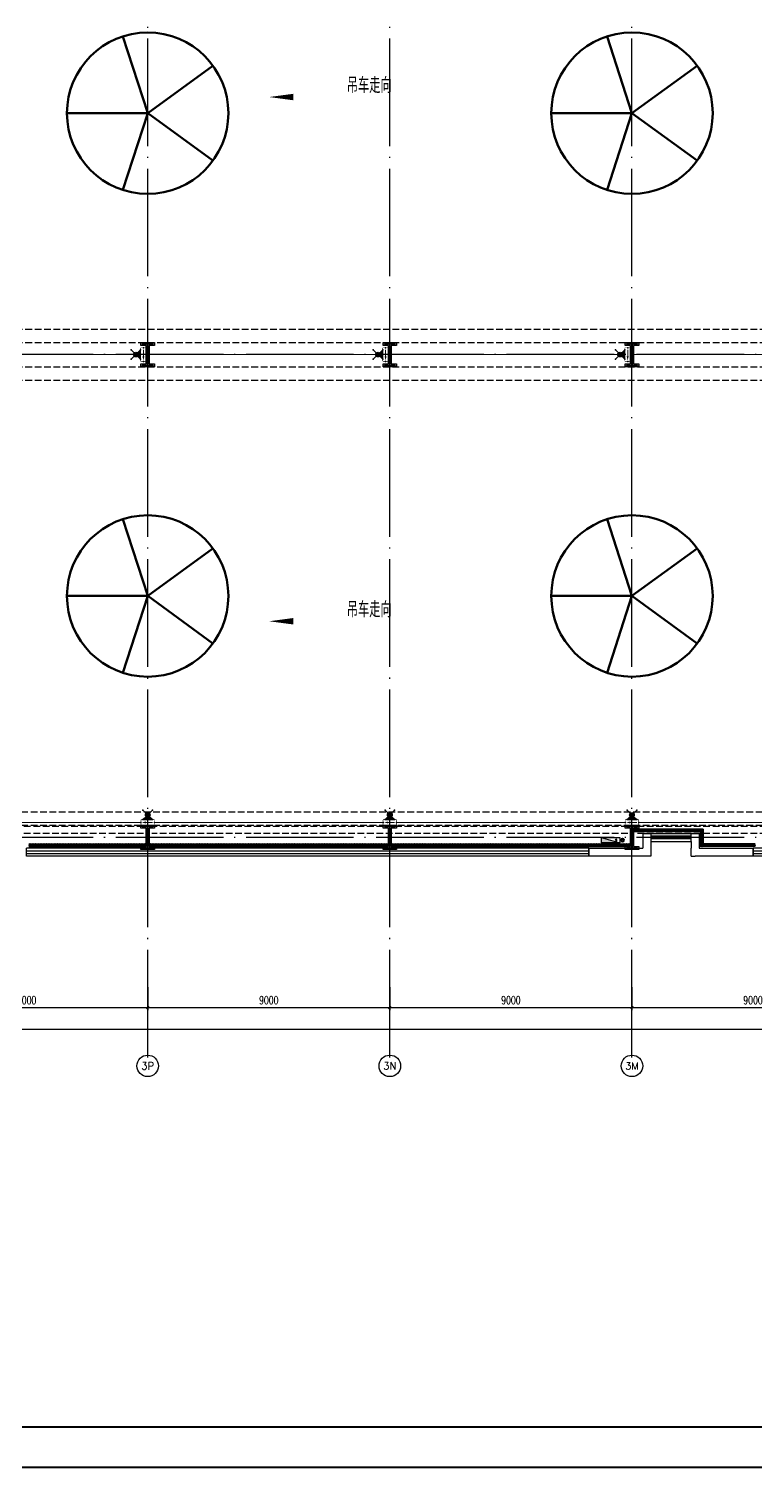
# Model space of a CAD drawing. Extents: x -1396510 to 1250330, y -1892470 to 1623980.
# Drawn here: x 397946 to 424946, y -1383327 to -1329811 of the extents above; entities that cross this region are included whole.
import ezdxf
from ezdxf.enums import TextEntityAlignment as Align

# ---------------------------------------------------------------- set-up
doc = ezdxf.new("R2010")
doc.units = 0
doc.header["$LTSCALE"] = 1000
doc.header["$MEASUREMENT"] = 0
doc.linetypes.add('DASH', pattern=[0.35, 0.25, -0.1])
doc.linetypes.add('DOTE', pattern=[2.42, 2, -0.2, 0.02, -0.2])
doc.layers.get('Defpoints').update_dxf_attribs({"color": 210})
for name, color, linetype in [('0-cxFrame', 155, 'Continuous'), ('A-AXIS-D', 1, 'Continuous'), ('A-AXIS-DOTE', 14, 'DOTE'), ('A-HATCH-2', 251, 'Continuous'), ('A-HRAIL', 173, 'Continuous'), ('A-LIN-V', 9, 'Continuous'), ('A-SFCE', 30, 'Continuous'), ('A-WINDOW', 140, 'Continuous'), ('AS-COLN', 6, 'Continuous'), ('AS-WALL', 40, 'Continuous'), ('EQUIP-应急', 3, 'Continuous'), ('EQUIP-照明', 3, 'Continuous'), ('SB_ZF消火栓', 10, 'Continuous'), ('SB_ZF消火栓M', 10, 'Continuous'), ('WIRE-照明', 1, 'Continuous'), ('建-窗', 4, 'Continuous'), ('建-箭头', 3, 'Continuous')]:
    doc.layers.add(name, color=color, linetype=linetype)
doc.layers.add('0-cxText', color=131, linetype='Continuous', lineweight=25)
doc.layers.add('LG-ZF消防', color=1, linetype='Continuous', lineweight=60)
doc.layers.add('A-云线2', color=3, linetype='Continuous', plot=False)
doc.styles.add('_TCH_AXIS', font='COMPLEX', dxfattribs={"bigfont": 'GBCBIG'})
doc.styles.add('_TCH_DIM_T3', font='SIMPLEX', dxfattribs={"width": 0.705882, "bigfont": 'GBCBIG'})
doc.styles.add('_TEL_DIM', font='SIMPLEX', dxfattribs={"width": 0.8, "height": 3.5, "bigfont": 'HZTXT'})
doc.styles.add('A-STANDARD', font='SIMPLEX', dxfattribs={"bigfont": 'GBCBIG'})
doc.styles.add('cx_tuming', font='simhei.ttf')
doc.styles.add('cx_tuqian1', font='')
doc.styles.add('黑体', font='simhei.ttf', dxfattribs={"height": 12})
doc.styles.get('cx_tuqian1').set_extended_font_data('SimSun')
doc.dimstyles.new('_TCH_ARCH&&100', dxfattribs={"dimtxt": 297.5, "dimasz": 100, "dimexe": 100, "dimexo": 100, "dimgap": 126.25, "dimtad": 1, "dimdec": 0, "dimzin": 0, "dimdsep": 46, "dimtxsty": '_TCH_DIM_T3', "dimblk": 'ARCHTICK', "dimcen": 0.09, "dimclrt": 7, "dimazin": 2, "dimtfac": 1, "dimtdec": 0, "dimtix": 1, "dimtmove": 2, "dimatfit": 3, "dimfxl": 0, "dimtolj": 1, "dimtzin": 0, "dimarcsym": 0})

# ---------------------------------------------------------------- blocks, each defined once
blk = doc.blocks.new('WINDOW2DLIB$DYNSTYLE$00000005')
at = {"color": 0}
for points in [[(-0.5, 0.5), (-0.5, -0.5)], [(-0.5, 0.5), (0.5, 0.5)], [(0.5, -0.5), (0.5, 0.5)], [(0.5, 0.1667), (-0.5, 0.1667)], [(0.5, -0.1667), (-0.5, -0.1667)], [(-0.5, -0.5), (0.5, -0.5)]]:
    blk.add_lwpolyline(points, dxfattribs=at)
blk = doc.blocks.new('42343243')
at = {"layer": 'AS-WALL'}
for p, q in [((-227154, 1223170), (-229454, 1223170)), ((-229454, 1223170), (-229454, 1222870)), ((-229454, 1222870), (-227454, 1222870)), ((-227454, 1222320), (-227454, 1222870)), ((-227154, 1222620), (-227154, 1223170)), ((-225654, 1223170), (-225504, 1223170)), ((-225654, 1223170), (-225654, 1222870)), ((-225654, 1222870), (-225654, 1222870)), ((-225654, 1222620), (-225654, 1222870)), ((-223354, 1223170), (-225504, 1223170)), ((-225354, 1222320), (-225354, 1222870)), ((-225354, 1222870), (-223354, 1222870)), ((-223354, 1222870), (-223354, 1223170)), ((-227454, 1222320), (-227154, 1222320)), ((-227154, 1222320), (-227154, 1222620)), ((-225654, 1222620), (-225654, 1222320)), ((-225654, 1222320), (-225354, 1222320))]:
    blk.add_line(p, q, dxfattribs=at)
at = {"layer": '建-窗', "zscale": 300}
for p, xscale, yscale, rotation in [((-239904, 1223020), -20900, -300, 359.9999999994902), ((-217004, 1223020), -12700, -300, 359.999999999664), ((-226404, 1222470), -1500, 300, 179.9999999999555)]:
    blk.add_blockref('WINDOW2DLIB$DYNSTYLE$00000005', p, dxfattribs=dict(at, xscale=xscale, yscale=yscale, rotation=rotation))
blk = doc.blocks.new('4324324')
at = {"layer": 'A-HATCH-2', "color": 8, "linetype": 'DASH'}
for p, q in [((-313054, 567820), (-128854, 567820)), ((-313054, 567320), (-128854, 567320)), ((-313054, 566420), (-128854, 566420)), ((-313054, 565920), (-128854, 565920)), ((-312854, 549870), (-138054, 549870)), ((-312854, 549370), (-138054, 549370))]:
    blk.add_line(p, q, dxfattribs=at)
blk = doc.blocks.new('w4324324')
at = {"layer": 'A-HATCH-2', "color": 0, "lineweight": 60}
for q in [(-1694760, 686605), (-1697614, 684532), (-1691907, 684532), (-1696524, 681178), (-1692997, 681178)]:
    blk.add_line((-1694760, 683605), q, dxfattribs=at)
blk.add_circle((-1694760, 683605), 3000, dxfattribs=at)
blk = doc.blocks.new('342343')
at = {"layer": 'A-LIN-V', "color": 8}
for p in [(1030710, 45556), (1048660, 45556), (1030710, 27556), (1048660, 27556)]:
    blk.add_blockref('w4324324', p, dxfattribs=at)
blk = doc.blocks.new('w42343243')
at = {"layer": 'A-HATCH-2', "color": 8}
blk.add_lwpolyline([(-165104, 621070), (-164604, 621070), (-164604, 620958), (-164800, 620958), (-164800, 620282), (-164604, 620282), (-164604, 620170), (-165104, 620170), (-165104, 620282), (-164908, 620282), (-164908, 620958), (-165104, 620958)], close=True, dxfattribs=at)
at = {"layer": 'AS-COLN', "color": 3}
blk.add_lwpolyline([(-165054, 621020), (-164654, 621020), (-164654, 621008), (-164850, 621008), (-164850, 620232), (-164654, 620232), (-164654, 620220), (-165054, 620220), (-165054, 620232), (-164858, 620232), (-164858, 621008), (-165054, 621008)], close=True, dxfattribs=at)
blk = doc.blocks.new('42343')
at = {"layer": 'A-WINDOW'}
for p in [(-81000, -53750), (-72000, -53750), (-63000, -53750), (-81000, -71700), (-72000, -71700), (-63000, -71700)]:
    blk.add_blockref('w42343243', p, dxfattribs=at)
blk = doc.blocks.new('A$C5D961328')
at = {"layer": 'SB_ZF消火栓'}
blk.add_hatch(color=256, dxfattribs=at).paths.add_polyline_path([(0, 40), (700, 40), (700, 240)])
for p, q in [((700, 240), (0, 240)), ((0, 240), (0, 40)), ((700, 240), (0, 40)), ((0, 40), (700, 40)), ((700, 240), (700, 40))]:
    blk.add_line(p, q, dxfattribs=at)
at = {"layer": 'SB_ZF消火栓', "color": 1}
blk.add_circle((140, 140), 32.5, dxfattribs=at)
blk = doc.blocks.new('we42342343234')
at = {"layer": 'LG-ZF消防'}
blk.add_circle((-228204, 548820), 50, dxfattribs=at)
at = {"layer": 'SB_ZF消火栓M', "xscale": -1}
blk.add_blockref('A$C5D961328', (-228304, 548680), dxfattribs=at)
blk = doc.blocks.new('_ArchTick')
at = {"color": 0, "linetype": 'ByBlock', "const_width": 0.4}
blk.add_lwpolyline([(-0.5, -0.5), (0.5, 0.5)], dxfattribs=at)
blk = doc.blocks.new('*D5806')
at = {"layer": 'A-AXIS-D', "color": 0, "lineweight": -2, "transparency": 16777216}
for p, q in [((58000, -77370), (58000, -78228)), ((67000, -77370), (67000, -78228)), ((58000, -78128), (67000, -78128))]:
    blk.add_line(p, q, dxfattribs=at)
at = {"layer": 'Defpoints', "color": 0, "transparency": 16777216}
for p in [(58000, -77270), (67000, -77270), (67000, -78128)]:
    blk.add_point(p, dxfattribs=at)
at = {"layer": 'A-AXIS-D', "color": 0, "lineweight": -2, "transparency": 16777216, "xscale": 100, "yscale": 100, "zscale": 100, "rotation": 180}
blk.add_blockref('_ArchTick', (58000, -78128), dxfattribs=at)
at = {"layer": 'A-AXIS-D', "color": 0, "lineweight": -2, "transparency": 16777216, "xscale": 100, "yscale": 100, "zscale": 100}
blk.add_blockref('_ArchTick', (67000, -78128), dxfattribs=at)
at = {"layer": 'A-AXIS-D', "color": 7, "transparency": 16777216, "insert": (62500, -77853), "char_height": 297.5, "attachment_point": 5, "style": '_TCH_DIM_T3'}
blk.add_mtext('\\A1;9000', dxfattribs=at)
blk = doc.blocks.new('*D5807')
at = {"layer": 'A-AXIS-D', "color": 0, "lineweight": -2, "transparency": 16777216}
for p, q in [((67000, -77370), (67000, -78228)), ((76000, -77370), (76000, -78228)), ((67000, -78128), (76000, -78128))]:
    blk.add_line(p, q, dxfattribs=at)
at = {"layer": 'Defpoints', "color": 0, "transparency": 16777216}
for p in [(67000, -77270), (76000, -77270), (76000, -78128)]:
    blk.add_point(p, dxfattribs=at)
at = {"layer": 'A-AXIS-D', "color": 0, "lineweight": -2, "transparency": 16777216, "xscale": 100, "yscale": 100, "zscale": 100, "rotation": 180}
blk.add_blockref('_ArchTick', (67000, -78128), dxfattribs=at)
at = {"layer": 'A-AXIS-D', "color": 0, "lineweight": -2, "transparency": 16777216, "xscale": 100, "yscale": 100, "zscale": 100}
blk.add_blockref('_ArchTick', (76000, -78128), dxfattribs=at)
at = {"layer": 'A-AXIS-D', "color": 7, "transparency": 16777216, "insert": (71500, -77853), "char_height": 297.5, "attachment_point": 5, "style": '_TCH_DIM_T3'}
blk.add_mtext('\\A1;9000', dxfattribs=at)
blk = doc.blocks.new('*D5808')
at = {"layer": 'A-AXIS-D', "color": 0, "lineweight": -2, "transparency": 16777216}
for p, q in [((76000, -77370), (76000, -78228)), ((85000, -77370), (85000, -78228)), ((76000, -78128), (85000, -78128))]:
    blk.add_line(p, q, dxfattribs=at)
at = {"layer": 'Defpoints', "color": 0, "transparency": 16777216}
for p in [(76000, -77270), (85000, -77270), (85000, -78128)]:
    blk.add_point(p, dxfattribs=at)
at = {"layer": 'A-AXIS-D', "color": 0, "lineweight": -2, "transparency": 16777216, "xscale": 100, "yscale": 100, "zscale": 100, "rotation": 180}
blk.add_blockref('_ArchTick', (76000, -78128), dxfattribs=at)
at = {"layer": 'A-AXIS-D', "color": 0, "lineweight": -2, "transparency": 16777216, "xscale": 100, "yscale": 100, "zscale": 100}
blk.add_blockref('_ArchTick', (85000, -78128), dxfattribs=at)
at = {"layer": 'A-AXIS-D', "color": 7, "transparency": 16777216, "insert": (80500, -77853), "char_height": 297.5, "attachment_point": 5, "style": '_TCH_DIM_T3'}
blk.add_mtext('\\A1;9000', dxfattribs=at)
blk = doc.blocks.new('*D5809')
at = {"layer": 'A-AXIS-D', "color": 0, "lineweight": -2, "transparency": 16777216}
for p, q in [((85000, -77370), (85000, -78228)), ((94000, -77370), (94000, -78228)), ((85000, -78128), (94000, -78128))]:
    blk.add_line(p, q, dxfattribs=at)
at = {"layer": 'Defpoints', "color": 0, "transparency": 16777216}
for p in [(85000, -77270), (94000, -77270), (94000, -78128)]:
    blk.add_point(p, dxfattribs=at)
at = {"layer": 'A-AXIS-D', "color": 0, "lineweight": -2, "transparency": 16777216, "xscale": 100, "yscale": 100, "zscale": 100, "rotation": 180}
blk.add_blockref('_ArchTick', (85000, -78128), dxfattribs=at)
at = {"layer": 'A-AXIS-D', "color": 0, "lineweight": -2, "transparency": 16777216, "xscale": 100, "yscale": 100, "zscale": 100}
blk.add_blockref('_ArchTick', (94000, -78128), dxfattribs=at)
at = {"layer": 'A-AXIS-D', "color": 7, "transparency": 16777216, "insert": (89500, -77853), "char_height": 297.5, "attachment_point": 5, "style": '_TCH_DIM_T3'}
blk.add_mtext('\\A1;9000', dxfattribs=at)
blk = doc.blocks.new('*D5830')
at = {"layer": 'A-AXIS-D', "color": 0, "lineweight": -2, "transparency": 16777216}
for p, q in [((-900, -77470), (-900, -79028)), ((184800, -77470), (184800, -79028)), ((-900, -78928), (184800, -78928))]:
    blk.add_line(p, q, dxfattribs=at)
at = {"layer": 'Defpoints', "color": 0, "transparency": 16777216}
for p in [(-900, -77370), (184800, -77370), (184800, -78928)]:
    blk.add_point(p, dxfattribs=at)
at = {"layer": 'A-AXIS-D', "color": 0, "lineweight": -2, "transparency": 16777216, "xscale": 100, "yscale": 100, "zscale": 100, "rotation": 180}
blk.add_blockref('_ArchTick', (-900, -78928), dxfattribs=at)
at = {"layer": 'A-AXIS-D', "color": 0, "lineweight": -2, "transparency": 16777216, "xscale": 100, "yscale": 100, "zscale": 100}
blk.add_blockref('_ArchTick', (184800, -78928), dxfattribs=at)
at = {"layer": 'A-AXIS-D', "color": 7, "transparency": 16777216, "insert": (91950, -78653), "char_height": 297.5, "attachment_point": 5, "style": '_TCH_DIM_T3'}
blk.add_mtext('\\A1;185700', dxfattribs=at)
blk = doc.blocks.new('99平面图例外参$0$$LinePat$圆环')
for points in [[(0, 150), (300, 150)], [(0, 0), (300, 0)], [(0, -150), (300, -150)]]:
    blk.add_lwpolyline(points)
at = {"color": 0}
blk.add_circle((150, 0), 150, dxfattribs=at)
blk = doc.blocks.new('$equip_U$00000208(EQ-138-沈勤辉)')
blk.add_hatch(color=256).paths.add_polyline_path([(0.21, 0.37), (0.5, 0.3), (0.21, 0.23)])
at = {"color": 7, "lineweight": 0}
blk.add_line((-0.5, 0.3), (0.21, 0.3), dxfattribs=at)
at = {"lineweight": 0, "const_width": 0.0571}
blk.add_lwpolyline([(-0.66, 0), (0.66, 0, 0.414214), (0.72, 0.06), (0.72, 0.54, 0.414213), (0.66, 0.6), (-0.66, 0.6, 0.414214), (-0.72, 0.54, 0), (-0.72, 0.06, 0.414245), (-0.66, 0, 18481.445439)], format="xyb", dxfattribs=at)
blk.add_lwpolyline([(0.21, 0.37), (0.5, 0.3), (0.21, 0.23), (0.21, 0.37)], dxfattribs=at)
for p in [(-0.72, 0.3), (0, 0.6), (0, 0), (0.72, 0.3)]:
    blk.add_point(p)
at = {"color": 7, "style": '_TEL_DIM', "flags": 1}
for tag in ['A', 'REMARK']:
    blk.add_attdef(tag, text='', height=0.00002, dxfattribs=at).set_placement((0, 0), align=Align.MIDDLE_CENTER)
blk = doc.blocks.new('$equip$00003158')
h = blk.add_hatch(color=256)
h.dxf.hatch_style = 1
h.paths.add_polyline_path([(0, 0.25, -0.198912), (-0.18, 0.32), (-0.5, 0), (0.5, 0), (0.18, 0.32, -0.198912)])
blk.add_hatch(color=256).paths.add_polyline_path([(0, 0.75, 1), (0, 0.25, 1)])
for p, q in [((-0.5, 1), (-0.18, 0.68)), ((-0.5, 0), (-0.18, 0.32)), ((-0.5, 0), (0.5, 0)), ((0.18, 0.68), (0.5, 1)), ((0.18, 0.32), (0.5, 0))]:
    blk.add_line(p, q)
blk.add_circle((0, 0.5), 0.25)
for p in [(-0.5, 1), (-0.5, 0), (0, 0), (0.5, 1), (0.5, 0)]:
    blk.add_point(p)
at = {"color": 7, "style": '_TEL_DIM', "flags": 1}
for tag in ['A', 'REMARK']:
    blk.add_attdef(tag, text='', height=0.00002, dxfattribs=at).set_placement((0, 0), align=Align.MIDDLE_CENTER)
blk = doc.blocks.new('TK22.A0+2 L(Dragon)')
at = {"layer": '0-cxFrame', "color": 7, "const_width": 0.5}
blk.add_lwpolyline([(0, 0), (-1783, 0), (-1783, 841), (0, 841)], close=True, dxfattribs=at)
at = {"layer": '0-cxFrame', "const_width": 0.5}
blk.add_lwpolyline([(-80, 10), (-1763, 10), (-1763, 831), (-80, 831)], close=True, dxfattribs=at)
at = {"style": '黑体', "flags": 4}
blk.add_attdef('图幅', text='', height=3.3, dxfattribs=at).set_placement((-40, 3), align=Align.RIGHT)
at = {"layer": '0-cxText', "flags": 4}
for tag, height, style, p in [('建设单位', 3.5, 'cx_tuming', (-45, 240)), ('项目名称', 3.5, 'cx_tuming', (-45, 210)), ('子项名称', 3.5, 'cx_tuming', (-45, 180)), ('工程编号', 3.3, 'cx_tuqian1', (-35, 165)), ('图名1', 3.5, 'cx_tuming', (-45, 87)), ('图名2', 3.5, 'cx_tuming', (-45, 79)), ('图名3', 3.5, 'cx_tuming', (-45, 71)), ('出图日期', 3.3, 'cx_tuqian1', (-39, 60)), ('专业', 3.3, 'cx_tuqian1', (-55, 52)), ('图号', 3.3, 'cx_tuqian1', (-55, 44)), ('版次', 3.3, 'cx_tuqian1', (-20, 44))]:
    blk.add_attdef(tag, text='', height=height, dxfattribs=dict(at, style=style)).set_placement(p, align=Align.MIDDLE)
at = {"layer": 'Defpoints', "color": 6, "flags": 4}
for tag, height, style, p in [('tufu', 3.3, '黑体', (-12, 12)), ('dwfname', 4, 'cx_tuqian1', (-80, 3))]:
    blk.add_attdef(tag, text='', height=height, dxfattribs=dict(at, style=style)).set_placement(p, align=Align.RIGHT)
blk = doc.blocks.new('世赫3#厂房一层0821')
at = {"layer": 'A-AXIS-D'}
for centre in [(67000, -80296), (76000, -80296), (85000, -80296)]:
    blk.add_circle(centre, 400, dxfattribs=at)
at = {"layer": 'A-AXIS-DOTE', "color": 8, "ltscale": 2}
for p, q in [((67000, -79980), (67000, 5514)), ((76000, -79980), (76000, 5514)), ((85000, -79980), (85000, 5514)), ((190814.2, -53850), (-5155.8, -53850)), ((190814.2, -71800), (-5155.8, -71800))]:
    blk.add_line(p, q, dxfattribs=at)
at = {"layer": 'A-SFCE', "color": 2, "linetype": 'DASH'}
for p, q in [((66850, -71400), (58150, -71400)), ((66850, -71650), (58150, -71650)), ((93850, -71400), (85150, -71400)), ((93850, -71650), (85150, -71650))]:
    blk.add_line(p, q, dxfattribs=at)
at = {"layer": 'A-SFCE', "linetype": 'DASH'}
for p, q in [((84850, -71400), (67150, -71400)), ((84850, -71650), (67150, -71650))]:
    blk.add_line(p, q, dxfattribs=at)
at = {"layer": '建-箭头', "color": 8}
for points in [[(78412.2, -44275, 0, 0, 0), (71512.2, -44275, 0, 240, 0), (72412.2, -44275, 0, 0, 0)], [(78412.2, -63765, 0, 0, 0), (71512.2, -63765, 0, 240, 0), (72412.2, -63765, 0, 0, 0)]]:
    blk.add_lwpolyline(points, format="xyseb", dxfattribs=at)
at = {"layer": 'A-HRAIL', "yscale": 0.3333333333111111, "zscale": 0.3333333333111111}
for p, xscale, rotation in [((85157.8, -71549.9), 0.3461333288160676, 180), ((85261.7, -71549.9), 0.3461333288160676, 180), ((85365.5, -71549.9), 0.3461333288160676, 180), ((85469.4, -71549.9), 0.3461333288160676, 180), ((85573.2, -71549.9), 0.3461333288160676, 180), ((85677, -71549.9), 0.3461333288160676, 180), ((85780.9, -71549.9), 0.3461333288160676, 180), ((85884.7, -71549.9), 0.3461333288160676, 180), ((85988.6, -71549.9), 0.3461333288160676, 180), ((86092.4, -71549.9), 0.3461333288160676, 180), ((86196.2, -71549.9), 0.3461333288160676, 180), ((86300.1, -71549.9), 0.3461333288160676, 180), ((86403.9, -71549.9), 0.3461333288160676, 180), ((86507.8, -71549.9), 0.3461333288160676, 180), ((86611.6, -71549.9), 0.3461333288160676, 180), ((86715.4, -71549.9), 0.3461333288160676, 180), ((86819.3, -71549.9), 0.3461333288160676, 180), ((86923.1, -71549.9), 0.3461333288160676, 180), ((87027, -71549.9), 0.3461333288160676, 180), ((87130.8, -71549.9), 0.3461333288160676, 180), ((87234.6, -71549.9), 0.3461333288160676, 180), ((87338.5, -71549.9), 0.3461333288160676, 180), ((87442.3, -71549.9), 0.3461333288160676, 180), ((87546.2, -71549.9), 0.3461333288160676, 180), ((87650, -71549.9), 0.3461333288160676, 180), ((87600, -71499.9), 0.3611111226889233, 270), ((87600, -71608.3), 0.3611111226889233, 270), ((62580.5, -72093.9), -0.338412741900589, 179.9999999997967), ((62682, -72093.9), -0.338412741900589, 179.9999999997967), ((62783.5, -72093.9), -0.338412741900589, 179.9999999997967), ((62885, -72093.9), -0.338412741900589, 179.9999999997967), ((62986.6, -72093.9), -0.338412741900589, 179.9999999997967), ((63088.1, -72093.9), -0.338412741900589, 179.9999999997967), ((63189.6, -72093.9), -0.338412741900589, 179.9999999997967), ((63291.1, -72093.9), -0.338412741900589, 179.9999999997967), ((63392.7, -72093.9), -0.338412741900589, 179.9999999997967), ((63494.2, -72093.9), -0.338412741900589, 179.9999999997967), ((63595.7, -72093.9), -0.338412741900589, 179.9999999997967), ((63697.2, -72093.9), -0.338412741900589, 179.9999999997967), ((63798.8, -72093.9), -0.338412741900589, 179.9999999997967), ((63900.3, -72093.9), -0.338412741900589, 179.9999999997967), ((64001.8, -72093.9), -0.338412741900589, 179.9999999997967), ((64103.3, -72093.9), -0.338412741900589, 179.9999999997967), ((64204.9, -72093.9), -0.338412741900589, 179.9999999997967), ((64306.4, -72093.9), -0.338412741900589, 179.9999999997967), ((64407.9, -72093.9), -0.338412741900589, 179.9999999997967), ((64509.4, -72093.9), -0.338412741900589, 179.9999999997967), ((64611, -72093.9), -0.338412741900589, 179.9999999997967), ((64712.5, -72093.9), -0.338412741900589, 179.9999999997967), ((64814, -72093.9), -0.338412741900589, 179.9999999997967), ((64915.5, -72093.9), -0.338412741900589, 179.9999999997967), ((65017, -72093.9), -0.338412741900589, 179.9999999997967), ((65118.6, -72093.9), -0.338412741900589, 179.9999999997967), ((65220.1, -72093.9), -0.338412741900589, 179.9999999997967), ((65321.6, -72093.9), -0.338412741900589, 179.9999999997967), ((65423.1, -72093.9), -0.338412741900589, 179.9999999997967), ((65524.7, -72093.9), -0.338412741900589, 179.9999999997967), ((65626.2, -72093.9), -0.338412741900589, 179.9999999997967), ((65727.7, -72093.9), -0.338412741900589, 179.9999999997967), ((65829.2, -72093.9), -0.338412741900589, 179.9999999997967), ((65930.8, -72093.9), -0.338412741900589, 179.9999999997967), ((66032.3, -72093.9), -0.338412741900589, 179.9999999997967), ((66133.8, -72093.9), -0.338412741900589, 179.9999999997967), ((66235.3, -72093.9), -0.338412741900589, 179.9999999997967), ((66336.9, -72093.9), -0.338412741900589, 179.9999999997967), ((66438.4, -72093.9), -0.338412741900589, 179.9999999997967), ((66539.9, -72093.9), -0.338412741900589, 179.9999999997967), ((66641.4, -72093.9), -0.338412741900589, 179.9999999997967), ((66743, -72093.9), -0.338412741900589, 179.9999999997967), ((66844.5, -72093.9), -0.338412741900589, 179.9999999997967), ((67054, -72093.9), -0.3368181817957273, 179.9999999997967), ((67155, -72093.9), -0.3368181817957273, 179.9999999997967), ((67256.1, -72093.9), -0.3368181817957273, 179.9999999997967), ((67357.1, -72093.9), -0.3368181817957273, 179.9999999997967), ((67458.2, -72093.9), -0.3368181817957273, 179.9999999997967), ((67559.2, -72093.9), -0.3368181817957273, 179.9999999997967), ((67660.3, -72093.9), -0.3368181817957273, 179.9999999997967), ((67761.3, -72093.9), -0.3368181817957273, 179.9999999997967), ((67862.4, -72093.9), -0.3368181817957273, 179.9999999997967), ((67963.4, -72093.9), -0.3368181817957273, 179.9999999997967), ((68064.5, -72093.9), -0.3368181817957273, 179.9999999997967), ((68165.5, -72093.9), -0.3368181817957273, 179.9999999997967), ((68266.5, -72093.9), -0.3368181817957273, 179.9999999997967), ((68367.6, -72093.9), -0.3368181817957273, 179.9999999997967), ((68468.6, -72093.9), -0.3368181817957273, 179.9999999997967), ((68569.7, -72093.9), -0.3368181817957273, 179.9999999997967), ((68670.7, -72093.9), -0.3368181817957273, 179.9999999997967), ((68771.8, -72093.9), -0.3368181817957273, 179.9999999997967), ((68872.8, -72093.9), -0.3368181817957273, 179.9999999997967), ((68973.9, -72093.9), -0.3368181817957273, 179.9999999997967), ((69074.9, -72093.9), -0.3368181817957273, 179.9999999997967), ((69176, -72093.9), -0.3368181817957273, 179.9999999997967), ((69277, -72093.9), -0.3368181817957273, 179.9999999997967), ((69378, -72093.9), -0.3368181817957273, 179.9999999997967), ((69479.1, -72093.9), -0.3368181817957273, 179.9999999997967), ((69580.1, -72093.9), -0.3368181817957273, 179.9999999997967), ((69681.2, -72093.9), -0.3368181817957273, 179.9999999997967), ((69782.2, -72093.9), -0.3368181817957273, 179.9999999997967), ((69883.3, -72093.9), -0.3368181817957273, 179.9999999997967), ((69984.3, -72093.9), -0.3368181817957273, 179.9999999997967), ((70085.4, -72093.9), -0.3368181817957273, 179.9999999997967), ((70186.4, -72093.9), -0.3368181817957273, 179.9999999997967), ((70287.5, -72093.9), -0.3368181817957273, 179.9999999997967), ((70388.5, -72093.9), -0.3368181817957273, 179.9999999997967), ((70489.5, -72093.9), -0.3368181817957273, 179.9999999997967), ((70590.6, -72093.9), -0.3368181817957273, 179.9999999997967), ((70691.6, -72093.9), -0.3368181817957273, 179.9999999997967), ((70792.7, -72093.9), -0.3368181817957273, 179.9999999997967), ((70893.7, -72093.9), -0.3368181817957273, 179.9999999997967), ((70994.8, -72093.9), -0.3368181817957273, 179.9999999997967), ((71095.8, -72093.9), -0.3368181817957273, 179.9999999997967), ((71196.9, -72093.9), -0.3368181817957273, 179.9999999997967), ((71297.9, -72093.9), -0.3368181817957273, 179.9999999997967), ((71399, -72093.9), -0.3368181817957273, 179.9999999997967), ((71500, -72093.9), -0.3368181817957273, 179.9999999997967), ((71601, -72093.9), -0.3368181817957273, 179.9999999997967), ((71702.1, -72093.9), -0.3368181817957273, 179.9999999997967), ((71803.1, -72093.9), -0.3368181817957273, 179.9999999997967), ((71904.2, -72093.9), -0.3368181817957273, 179.9999999997967), ((72005.2, -72093.9), -0.3368181817957273, 179.9999999997967), ((72106.3, -72093.9), -0.3368181817957273, 179.9999999997967), ((72207.3, -72093.9), -0.3368181817957273, 179.9999999997967), ((72308.4, -72093.9), -0.3368181817957273, 179.9999999997967), ((72409.4, -72093.9), -0.3368181817957273, 179.9999999997967), ((72510.5, -72093.9), -0.3368181817957273, 179.9999999997967), ((72611.5, -72093.9), -0.3368181817957273, 179.9999999997967), ((72712.5, -72093.9), -0.3368181817957273, 179.9999999997967), ((72813.6, -72093.9), -0.3368181817957273, 179.9999999997967), ((72914.6, -72093.9), -0.3368181817957273, 179.9999999997967), ((73015.7, -72093.9), -0.3368181817957273, 179.9999999997967), ((73116.7, -72093.9), -0.3368181817957273, 179.9999999997967), ((73217.8, -72093.9), -0.3368181817957273, 179.9999999997967), ((73318.8, -72093.9), -0.3368181817957273, 179.9999999997967), ((73419.9, -72093.9), -0.3368181817957273, 179.9999999997967), ((73520.9, -72093.9), -0.3368181817957273, 179.9999999997967), ((73622, -72093.9), -0.3368181817957273, 179.9999999997967), ((73723, -72093.9), -0.3368181817957273, 179.9999999997967), ((73824, -72093.9), -0.3368181817957273, 179.9999999997967), ((73925.1, -72093.9), -0.3368181817957273, 179.9999999997967), ((74026.1, -72093.9), -0.3368181817957273, 179.9999999997967), ((74127.2, -72093.9), -0.3368181817957273, 179.9999999997967), ((74228.2, -72093.9), -0.3368181817957273, 179.9999999997967), ((74329.3, -72093.9), -0.3368181817957273, 179.9999999997967), ((74430.3, -72093.9), -0.3368181817957273, 179.9999999997967), ((74531.4, -72093.9), -0.3368181817957273, 179.9999999997967), ((74632.4, -72093.9), -0.3368181817957273, 179.9999999997967), ((74733.5, -72093.9), -0.3368181817957273, 179.9999999997967), ((74834.5, -72093.9), -0.3368181817957273, 179.9999999997967), ((74935.5, -72093.9), -0.3368181817957273, 179.9999999997967), ((75036.6, -72093.9), -0.3368181817957273, 179.9999999997967), ((75137.6, -72093.9), -0.3368181817957273, 179.9999999997967), ((75238.7, -72093.9), -0.3368181817957273, 179.9999999997967), ((75339.7, -72093.9), -0.3368181817957273, 179.9999999997967), ((75440.8, -72093.9), -0.3368181817957273, 179.9999999997967), ((75541.8, -72093.9), -0.3368181817957273, 179.9999999997967), ((75642.9, -72093.9), -0.3368181817957273, 179.9999999997967), ((75743.9, -72093.9), -0.3368181817957273, 179.9999999997967), ((75845, -72093.9), -0.3368181817957273, 179.9999999997967), ((76054, -72093.9), -0.3368181817957239, 179.999999999796), ((76155, -72093.9), -0.3368181817957239, 179.999999999796), ((76256.1, -72093.9), -0.3368181817957239, 179.999999999796), ((76357.1, -72093.9), -0.3368181817957239, 179.999999999796), ((76458.2, -72093.9), -0.3368181817957239, 179.999999999796), ((76559.2, -72093.9), -0.3368181817957239, 179.999999999796), ((76660.3, -72093.9), -0.3368181817957239, 179.999999999796), ((76761.3, -72093.9), -0.3368181817957239, 179.999999999796), ((76862.4, -72093.9), -0.3368181817957239, 179.999999999796), ((76963.4, -72093.9), -0.3368181817957239, 179.999999999796), ((77064.5, -72093.9), -0.3368181817957239, 179.999999999796), ((77165.5, -72093.9), -0.3368181817957239, 179.999999999796), ((77266.5, -72093.9), -0.3368181817957239, 179.999999999796), ((77367.6, -72093.9), -0.3368181817957239, 179.999999999796), ((77468.6, -72093.9), -0.3368181817957239, 179.999999999796), ((77569.7, -72093.9), -0.3368181817957239, 179.999999999796), ((77670.7, -72093.9), -0.3368181817957239, 179.999999999796), ((77771.8, -72093.9), -0.3368181817957239, 179.999999999796), ((77872.8, -72093.9), -0.3368181817957239, 179.999999999796), ((77973.9, -72093.9), -0.3368181817957239, 179.999999999796), ((78074.9, -72093.9), -0.3368181817957239, 179.999999999796), ((78176, -72093.9), -0.3368181817957239, 179.999999999796), ((78277, -72093.9), -0.3368181817957239, 179.999999999796), ((78378, -72093.9), -0.3368181817957239, 179.999999999796), ((78479.1, -72093.9), -0.3368181817957239, 179.999999999796), ((78580.1, -72093.9), -0.3368181817957239, 179.999999999796), ((78681.2, -72093.9), -0.3368181817957239, 179.999999999796), ((78782.2, -72093.9), -0.3368181817957239, 179.999999999796), ((78883.3, -72093.9), -0.3368181817957239, 179.999999999796), ((78984.3, -72093.9), -0.3368181817957239, 179.999999999796), ((79085.4, -72093.9), -0.3368181817957239, 179.999999999796), ((79186.4, -72093.9), -0.3368181817957239, 179.999999999796), ((79287.5, -72093.9), -0.3368181817957239, 179.999999999796), ((79388.5, -72093.9), -0.3368181817957239, 179.999999999796), ((79489.5, -72093.9), -0.3368181817957239, 179.999999999796), ((79590.6, -72093.9), -0.3368181817957239, 179.999999999796), ((79691.6, -72093.9), -0.3368181817957239, 179.999999999796), ((79792.7, -72093.9), -0.3368181817957239, 179.999999999796), ((79893.7, -72093.9), -0.3368181817957239, 179.999999999796), ((79994.8, -72093.9), -0.3368181817957239, 179.999999999796), ((80095.8, -72093.9), -0.3368181817957239, 179.999999999796), ((80196.9, -72093.9), -0.3368181817957239, 179.999999999796), ((80297.9, -72093.9), -0.3368181817957239, 179.999999999796), ((80399, -72093.9), -0.3368181817957239, 179.999999999796), ((80500, -72093.9), -0.3368181817957239, 179.999999999796), ((80601, -72093.9), -0.3368181817957239, 179.999999999796), ((80702.1, -72093.9), -0.3368181817957239, 179.999999999796), ((80803.1, -72093.9), -0.3368181817957239, 179.999999999796), ((80904.2, -72093.9), -0.3368181817957239, 179.999999999796), ((81005.2, -72093.9), -0.3368181817957239, 179.999999999796), ((81106.3, -72093.9), -0.3368181817957239, 179.999999999796), ((81207.3, -72093.9), -0.3368181817957239, 179.999999999796), ((81308.4, -72093.9), -0.3368181817957239, 179.999999999796), ((81409.4, -72093.9), -0.3368181817957239, 179.999999999796), ((81510.5, -72093.9), -0.3368181817957239, 179.999999999796), ((81611.5, -72093.9), -0.3368181817957239, 179.999999999796), ((81712.5, -72093.9), -0.3368181817957239, 179.999999999796), ((81813.6, -72093.9), -0.3368181817957239, 179.999999999796), ((81914.6, -72093.9), -0.3368181817957239, 179.999999999796), ((82015.7, -72093.9), -0.3368181817957239, 179.999999999796), ((82116.7, -72093.9), -0.3368181817957239, 179.999999999796), ((82217.8, -72093.9), -0.3368181817957239, 179.999999999796), ((82318.8, -72093.9), -0.3368181817957239, 179.999999999796), ((82419.9, -72093.9), -0.3368181817957239, 179.999999999796), ((82520.9, -72093.9), -0.3368181817957239, 179.999999999796), ((82622, -72093.9), -0.3368181817957239, 179.999999999796), ((82723, -72093.9), -0.3368181817957239, 179.999999999796), ((82824, -72093.9), -0.3368181817957239, 179.999999999796), ((82925.1, -72093.9), -0.3368181817957239, 179.999999999796), ((83026.1, -72093.9), -0.3368181817957239, 179.999999999796), ((83127.2, -72093.9), -0.3368181817957239, 179.999999999796), ((83228.2, -72093.9), -0.3368181817957239, 179.999999999796), ((83329.3, -72093.9), -0.3368181817957239, 179.999999999796), ((83430.3, -72093.9), -0.3368181817957239, 179.999999999796), ((83531.4, -72093.9), -0.3368181817957239, 179.999999999796), ((83632.4, -72093.9), -0.3368181817957239, 179.999999999796), ((83733.5, -72093.9), -0.3368181817957239, 179.999999999796), ((83834.5, -72093.9), -0.3368181817957239, 179.999999999796), ((83935.5, -72093.9), -0.3368181817957239, 179.999999999796), ((84036.6, -72093.9), -0.3368181817957239, 179.999999999796), ((84137.6, -72093.9), -0.3368181817957239, 179.999999999796), ((84238.7, -72093.9), -0.3368181817957239, 179.999999999796), ((84339.7, -72093.9), -0.3368181817957239, 179.999999999796), ((84440.8, -72093.9), -0.3368181817957239, 179.999999999796), ((84541.8, -72093.9), -0.3368181817957239, 179.999999999796), ((84642.9, -72093.9), -0.3368181817957239, 179.999999999796), ((84743.9, -72093.9), -0.3368181817957239, 179.999999999796), ((84845, -72093.9), -0.3368181817957239, 179.999999999796), ((87600, -71716.6), 0.3611111226889233, 270), ((87600, -71824.9), 0.3611111226889233, 270), ((87600, -71933.3), 0.3611111226889233, 270), ((87600, -72041.6), 0.3611111226889233, 270), ((87651.5, -72093.9), 0.3384127415242964, 180.0000000002033), ((87753, -72093.9), 0.3384127415242964, 180.0000000002033), ((87854.6, -72093.9), 0.3384127415242964, 180.0000000002033), ((87956.1, -72093.9), 0.3384127415242964, 180.0000000002033), ((88057.6, -72093.9), 0.3384127415242964, 180.0000000002033), ((88159.1, -72093.9), 0.3384127415242964, 180.0000000002033), ((88260.7, -72093.9), 0.3384127415242964, 180.0000000002033), ((88362.2, -72093.9), 0.3384127415242964, 180.0000000002033), ((88463.7, -72093.9), 0.3384127415242964, 180.0000000002033), ((88565.2, -72093.9), 0.3384127415242964, 180.0000000002033), ((88666.8, -72093.9), 0.3384127415242964, 180.0000000002033), ((88768.3, -72093.9), 0.3384127415242964, 180.0000000002033), ((88869.8, -72093.9), 0.3384127415242964, 180.0000000002033), ((88971.3, -72093.9), 0.3384127415242964, 180.0000000002033), ((89072.9, -72093.9), 0.3384127415242964, 180.0000000002033), ((89174.4, -72093.9), 0.3384127415242964, 180.0000000002033), ((89275.9, -72093.9), 0.3384127415242964, 180.0000000002033), ((89377.4, -72093.9), 0.3384127415242964, 180.0000000002033), ((89479, -72093.9), 0.3384127415242964, 180.0000000002033), ((89580.5, -72093.9), 0.3384127415242964, 180.0000000002033)]:
    blk.add_blockref('99平面图例外参$0$$LinePat$圆环', p, dxfattribs=dict(at, xscale=xscale, rotation=rotation))
at = {"layer": 'A-LIN-V', "color": 8, "rotation": 90}
blk.add_blockref('342343', (796160.7, 601225), dxfattribs=at)
at = {"layer": 'A-WINDOW'}
for name in ['42343', '4324324']:
    blk.add_blockref(name, (312854.2, -620720), dxfattribs=at)
at = {"layer": 'A-WINDOW', "xscale": -1, "rotation": 180}
blk.add_blockref('42343243', (312854.2, 1150670), dxfattribs=at)
at = {"layer": 'SB_ZF消火栓'}
blk.add_blockref('we42342343234', (312854.2, -620720), dxfattribs=at)
at = {"layer": 'A-AXIS-D', "color": 7, "style": '_TCH_AXIS'}
for s, height, p, p2 in [('3P', 282.17, (66758.1, -80437.1), (67241.9, -80437.1)), ('3N', 270.86, (75754.9, -80431.5), (76245.1, -80431.5)), ('3M', 260.31, (84752.1, -80426.2), (85247.9, -80426.2))]:
    blk.add_text(s, height=height, dxfattribs=at).set_placement(p, p2, align=Align.FIT)
at = {"layer": '建-箭头', "color": 7, "style": 'A-STANDARD'}
for p in [(74399.8, -44128.1), (74399.8, -63618.1)]:
    blk.add_text('吊车走向', height=578.72, dxfattribs=at).set_placement(p)
at = {"layer": 'A-AXIS-D'}
for base, p1, p2, picture, middle in [((184800, -78927.8), (-900, -77369.8), (184800, -77369.8), '*D5830', (91950, -78652.8)), ((67000, -78127.8), (58000, -77269.8), (67000, -77269.8), '*D5806', (62500, -77852.8)), ((76000, -78127.8), (67000, -77269.8), (76000, -77269.8), '*D5807', (71500, -77852.8)), ((85000, -78127.8), (76000, -77269.8), (85000, -77269.8), '*D5808', (80500, -77852.8)), ((94000, -78127.8), (85000, -77269.8), (94000, -77269.8), '*D5809', (89500, -77852.8))]:
    dim = blk.add_linear_dim(base=base, p1=p1, p2=p2, angle=0, dimstyle='_TCH_ARCH&&100', dxfattribs=at)
    dim.commit()
    dim.dimension.update_dxf_attribs({"geometry": picture, "text_midpoint": middle, "dimtype": 161})

msp = doc.modelspace()

# ---------------------------------------------------------------- linework, layer by layer
at = {"layer": 'WIRE-照明', "color": 6, "linetype": 'DASH', "const_width": 35}
for points in [[(393311.8, -1341924), (401839.3, -1341924)], [(402311.8, -1341924), (410839.3, -1341924)], [(411311.8, -1341924), (419839.3, -1341924)], [(420311.8, -1341924), (429419.8, -1341924)], [(394935.8, -1359319), (402113.7, -1359319)], [(402617.9, -1359319), (411113.7, -1359319)], [(411617.9, -1359319), (420113.7, -1359319)], [(420617.9, -1359319), (429113.7, -1359319)]]:
    msp.add_lwpolyline(points, dxfattribs=at)

# ---------------------------------------------------------------- block references
at = {"layer": '0-cxFrame', "xscale": 150, "yscale": 150, "zscale": 150}
msp.add_blockref('TK22.A0+2 L(Dragon)', (572116.2, -1383290), dxfattribs=at)
at = {"layer": 'A-云线2'}
msp.add_blockref('世赫3#厂房一层0821', (335365.8, -1288074), dxfattribs=at)
at = {"layer": 'EQUIP-应急', "xscale": 350.0000000000001, "yscale": 350.0000000000001, "zscale": 350.0000000000001, "rotation": 90.00000000000001}
for p in [(402101.8, -1341924), (411101.8, -1341924), (420101.8, -1341924)]:
    msp.add_blockref('$equip$00003158', p, dxfattribs=at)
at = {"layer": 'EQUIP-应急', "xscale": 350.0000000000001, "yscale": 350.0000000000001, "zscale": 350.0000000000001}
for p in [(402365.8, -1359214), (411365.8, -1359214), (420365.8, -1359214)]:
    msp.add_blockref('$equip$00003158', p, dxfattribs=at)
at = {"layer": 'EQUIP-照明', "xscale": -350, "yscale": 350, "zscale": 350, "rotation": 90}
for p in [(402311.8, -1341924), (411311.8, -1341924), (420311.8, -1341924)]:
    msp.add_blockref('$equip_U$00000208(EQ-138-沈勤辉)', p, dxfattribs=at)
at = {"layer": 'EQUIP-照明', "xscale": -350, "yscale": 350, "zscale": 350}
for p in [(402365.8, -1359424), (411365.8, -1359424), (420365.8, -1359424)]:
    msp.add_blockref('$equip_U$00000208(EQ-138-沈勤辉)', p, dxfattribs=at)

doc.saveas('drawing.dxf')
